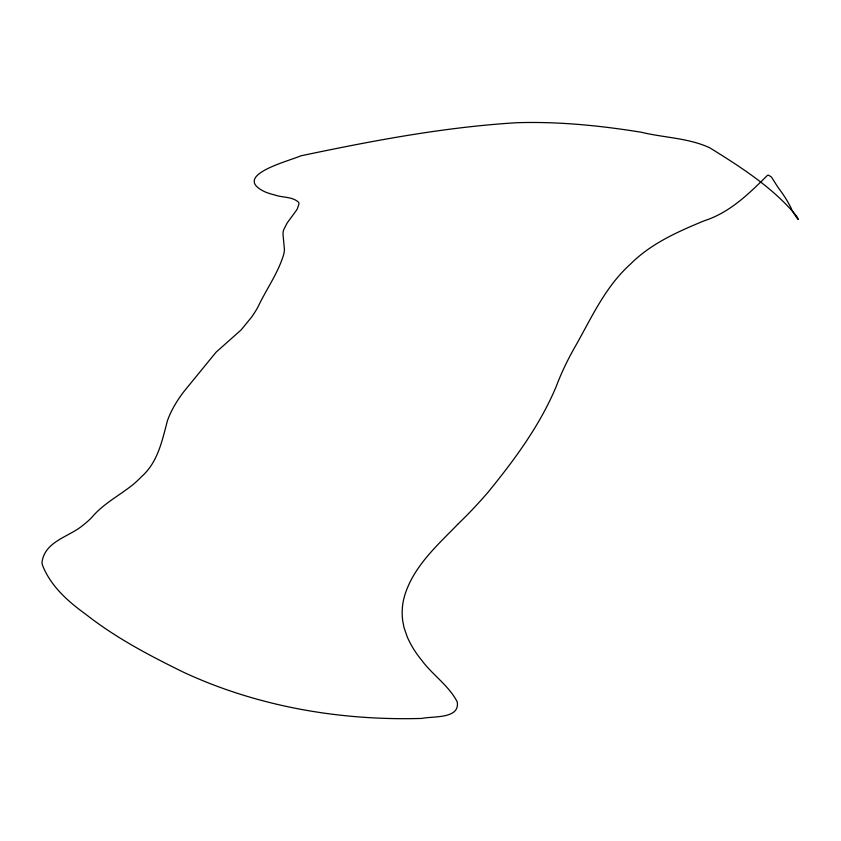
<?xml version="1.0" encoding="UTF-8"?>
<svg xmlns="http://www.w3.org/2000/svg" width="841" height="841" viewBox="0 0 841 841"><rect width="100%" height="100%" fill="white"/><g stroke="black" fill="none" stroke-linecap="round" stroke-linejoin="round"><path stroke-width="1.26" d="M458.408 523.649C438.056 544.632 414.75 565.11 405.246 593.704A94.045 64.62 -26.8 0 0 402.376 607.696L402.187 611.134A115.574 79.411 -26.8 0 0 402.776 621.226L404.058 627.743L407.349 637.184A206.991 142.224 -26.8 0 0 421.625 660.143C432.4 674.903 448.737 685.426 457.189 701.815C460.311 719.234 432.621 716.006 422.077 718.414C340.605 720.863 257.714 706.713 183.59 672.264C149.54 655.57 115.69 637.835 85.782 614.287C68.216 601.62 51.206 586.619 42.838 566.098A18.838 12.941 -26.8 0 1 42.05 561.851C45.12 541.404 68.237 537.115 82.113 525.94A68.216 46.865 -26.8 0 0 91.701 517.53C103.38 503.496 119.821 495.37 133.74 484.017A95.411 65.556 -26.8 0 0 141.54 476.637C157.887 462.277 162.176 440.516 167.485 420.553A105.503 72.494 -26.8 0 1 171.848 410.482A120.547 82.828 -26.8 0 1 184.368 390.991L216.116 352.148L241.062 329.987L251.69 317.004A113.745 78.16 -26.8 0 0 257.861 307.207C266.229 289.262 278.445 272.757 283.932 253.646A71.706 49.272 -26.8 0 0 284.437 249.661L283.018 234.345A20.51 14.087 -26.8 0 1 283.69 229.761L287.159 222.97L296.032 210.87A18.281 12.562 -26.8 0 0 297.293 208.904L298.954 204.016A7.191 4.941 -26.8 0 0 298.523 202.229C292.3 196.395 282.345 197.793 274.671 194.944A79.716 54.77 -26.8 0 1 264.852 191.79C230.655 175.59 288.757 161.23 300.763 155.848C371.911 140.868 443.691 127.201 516.385 122.733C558.203 121.367 599.99 125.572 641.231 132.226C663.906 137.766 688.527 137.882 709.888 147.858C741.079 167.264 773.005 187.575 796.69 216.179C802.325 226.24 791.759 211.165 791.087 208.011C787.817 201.514 783.959 195.354 779.607 189.53A156.825 107.753 -26.8 0 1 775.728 183.79L771.481 177.083L768.685 175.243A2.817 1.934 -26.8 0 0 767.476 175.349C748.921 193.672 730.093 212.458 704.148 220.815C677.667 231.748 650.776 243.617 630.277 264.295C604.774 287.202 591.002 318.96 574.308 348.121A317.751 218.324 -26.8 0 0 556.353 386.156C540.132 425.115 514.639 459.659 488.085 492.195A384.747 264.347 -26.8 0 1 458.408 523.649"/></g></svg>
